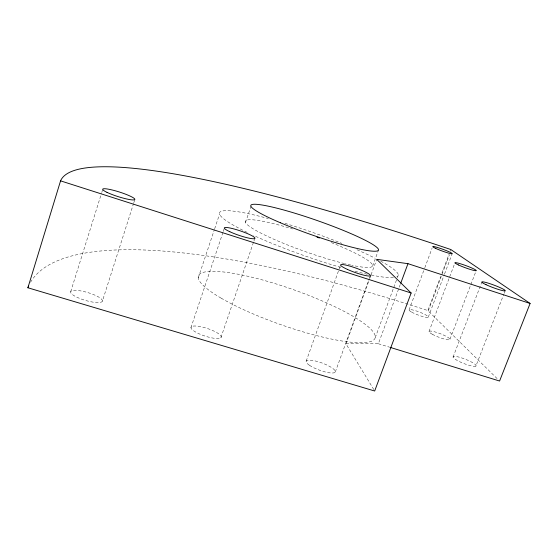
<?xml version="1.0" encoding="UTF-8"?>
<svg xmlns="http://www.w3.org/2000/svg" width="558" height="558" viewBox="0 0 558 558"><rect width="100%" height="100%" fill="white"/><g stroke="black" fill="none" stroke-linecap="round" stroke-linejoin="round"><path stroke-width="0.42" stroke-dasharray="2.79 2.09" d="M70.706 291.66L101.507 193.291M101.765 192.468L102.798 189.162M102.393 301.146A16.545 4.094 16.4 0 0 79.606 290.732A16.545 4.094 16.4 0 0 77.576 297.526A16.545 4.094 16.4 0 0 102.393 301.146L133.529 203.579M133.794 202.749L134.848 199.443M198.278 277.779L214.391 229.582M214.663 228.766L219.58 214.063M190.941 327.658L222.984 232.281M223.263 231.458L224.365 228.166M245.513 222.447L250.961 206.404M220.877 337.702A15.896 3.976 18.3 0 0 201.431 326.849A15.896 3.976 18.3 0 0 195.921 332.212A15.896 3.976 18.3 0 0 220.877 337.702L253.646 241.837M253.925 241.014L254.762 238.559M306.202 361.103L338.915 269.758M339.208 268.942L340.373 265.685M372.681 265.999L378.429 250.193M335.316 371.935L369.173 278.902M369.473 278.086L370.359 275.638M373.776 389.526L345.96 343.805L369.612 278.833M369.905 278.017L370.791 275.582M371.091 274.766L376.706 259.337M375.241 337.674L397.066 278.498M397.359 277.689L398.259 275.254M345.96 343.805L378.366 343.749L400.414 284.106M409.084 309.899L424.519 268.496M424.819 267.687L432.087 248.205M497.108 378.589L427.853 310.562L440.708 276.377M441.929 273.127L448.974 254.406M450.194 251.149L450.808 249.524M428.265 310.966L449.427 254.727M428.321 317.077L444.238 274.801M444.545 273.992L452.203 253.667M428.99 331.571L454.951 262.846M449.978 339.243L476.239 270.484M453.068 357.106L481.826 282.132M475.89 366.111A12.353 2.274 21.5 0 0 460.915 357.664A12.353 2.274 21.5 0 0 456.96 360.308A12.353 2.274 21.5 0 0 475.89 366.111L503.839 294.108M504.153 293.299L505.095 290.871M378.366 343.749L389.156 347.069M30.537 282.278A634.823 156.128 24.4 0 1 427.853 310.562M393.418 277.57A94.658 12.36 19.4 0 1 370.631 274.927M367.213 274.208A94.658 12.36 19.4 0 1 354.016 271.042M340.729 267.394A94.658 12.36 19.4 0 1 253.583 235.427M247.159 232.4A94.658 12.36 19.4 0 1 268.335 218.562M284.964 223.346A94.658 12.36 19.4 0 1 341.866 243.393M356.994 249.74A94.658 12.36 19.4 0 1 374.934 258.131M380.689 261.137A94.658 12.36 19.4 0 1 396.843 276.831M331.292 242.577A67.455 8.788 19.4 0 1 351.7 265.238M350.773 265.036A67.455 8.788 19.4 0 1 345.374 263.788M344.565 263.592A67.455 8.788 19.4 0 1 251.03 227.49A67.455 8.788 19.4 0 1 292.587 228.968M221.156 298.16A93.632 18.588 19.4 0 0 371.077 341.405A93.632 18.588 19.4 0 0 268.14 281.546A93.632 18.588 19.4 0 0 221.156 298.16M432.324 334.277A11.216 1.911 21 0 0 449.72 339.683A11.216 1.911 21 0 0 436.426 332.345A11.216 1.911 21 0 0 432.324 334.277M309.495 365.302A15.533 3.801 20.2 0 0 334.479 372.674A15.533 3.801 20.2 0 0 318.227 361.744A15.533 3.801 20.2 0 0 309.495 365.302M411.637 312.103A10.267 1.625 20.6 0 0 427.895 317.369A10.267 1.625 20.6 0 0 416.554 311.036A10.267 1.625 20.6 0 0 411.637 312.103"/><path stroke-width="0.84" d="M530.1 303.454L407.968 263.676L376.706 259.337L411.141 292.999L374.676 391.005L27.9 287.775L60.564 180.855A648.968 91.958 22.2 0 1 450.808 249.524L530.1 303.454L499.584 381.023L389.986 347.327M400.714 283.29L407.968 263.676M60.564 180.855L411.141 292.999M27.9 287.775A634.823 156.128 24.4 0 1 28.57 286.149M316.972 237.129A67.455 8.788 19.4 0 1 319.399 238.015M280.381 222.761A67.637 7.652 19.3 0 0 378.429 250.193A67.637 7.652 19.3 0 0 285.033 210.352A67.637 7.652 19.3 0 0 280.381 222.761M229.805 231.716A16.168 2.316 18.8 0 0 254.762 238.559A16.168 2.316 18.8 0 0 234.444 229.087A16.168 2.316 18.8 0 0 229.805 231.716M458.55 264.994A11.355 1.102 20.2 0 0 476.044 270.721A11.355 1.102 20.2 0 0 462.198 264.332A11.355 1.102 20.2 0 0 458.55 264.994M107.003 192.357A16.838 2.385 17.7 0 0 134.136 199.862A16.838 2.385 17.7 0 0 115.283 190.794A16.838 2.385 17.7 0 0 107.003 192.357M347.411 269.409A15.798 2.211 19.8 0 0 370.359 275.638A15.798 2.211 19.8 0 0 348.722 265.803A15.798 2.211 19.8 0 0 347.411 269.409M486.046 284.678A12.513 1.318 20.5 0 0 505.095 290.871A12.513 1.318 20.5 0 0 489.45 283.534A12.513 1.318 20.5 0 0 486.046 284.678M435.463 248.303A10.379 0.935 20 0 0 451.84 253.792A10.379 0.935 20 0 0 440.032 248.296A10.379 0.935 20 0 0 435.463 248.303"/></g></svg>
